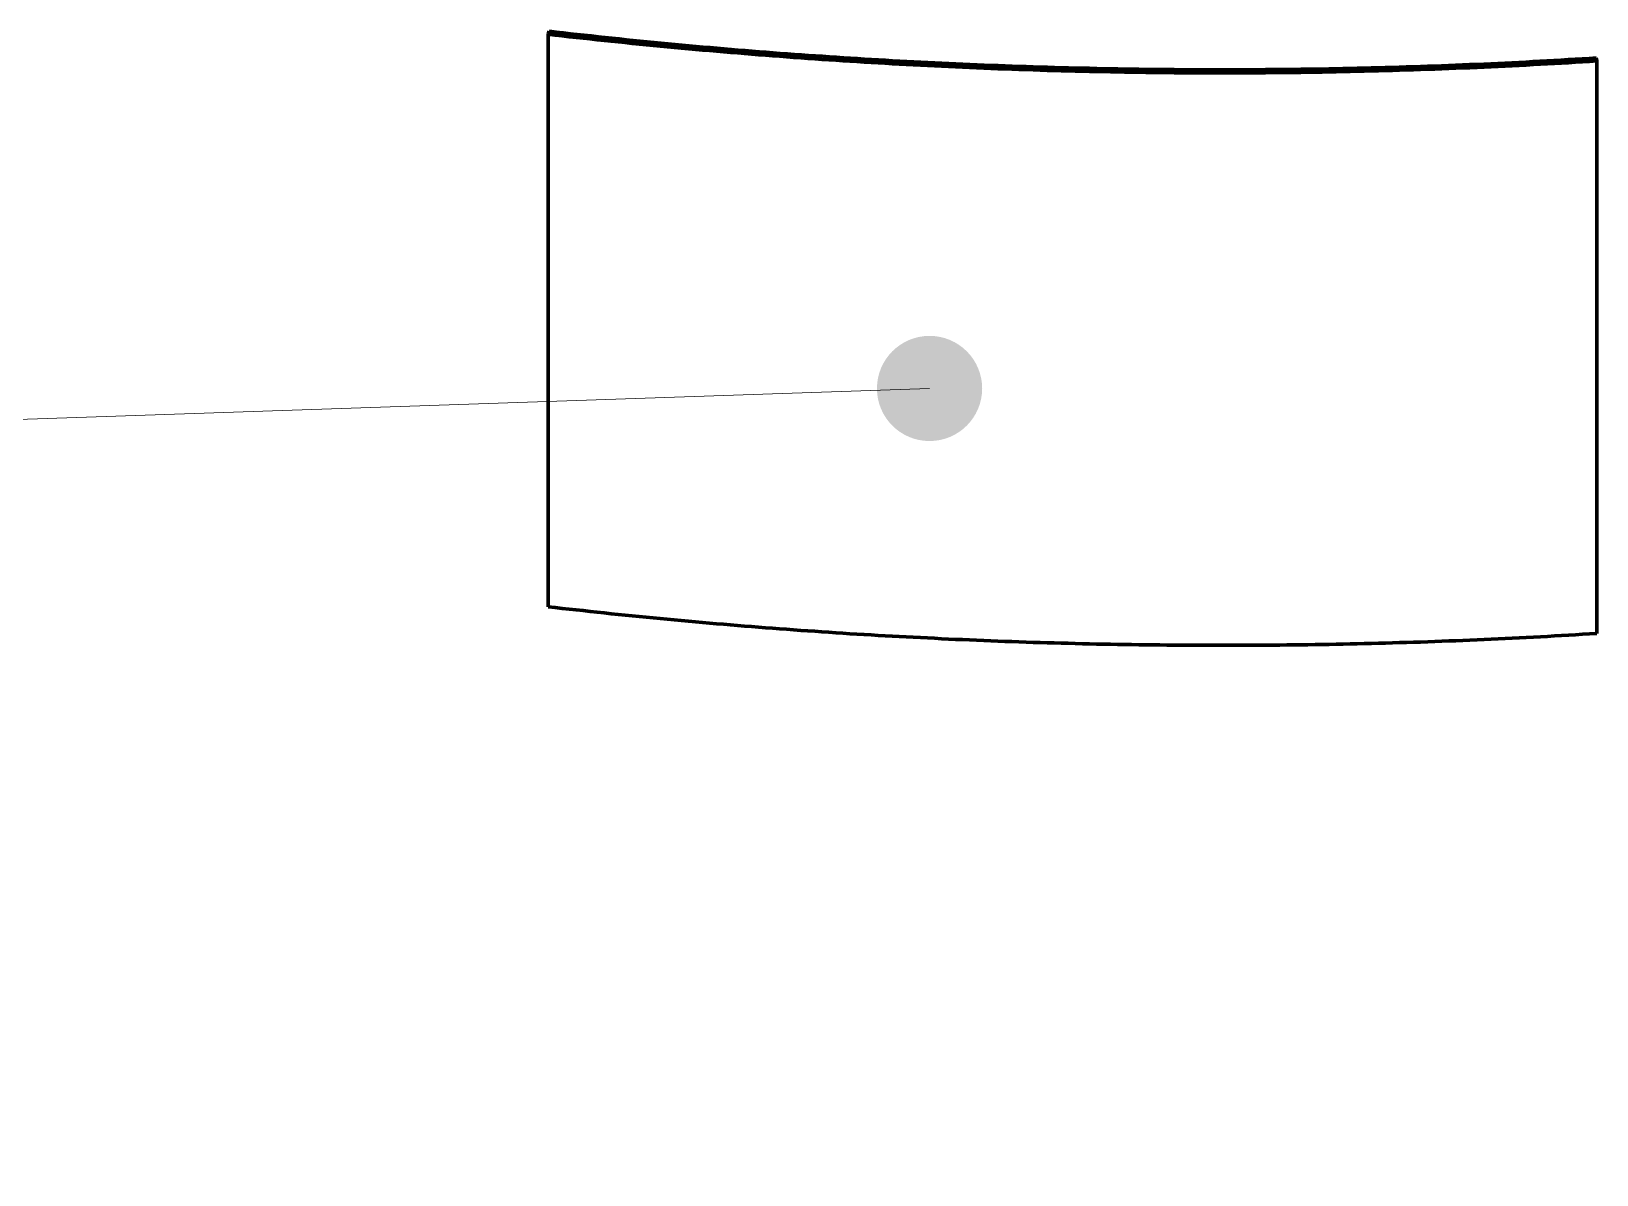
# Model space of a CAD drawing. Header units: millimetres. Extents: x 0 to 841, y 0 to 594.
# Drawn here: x 305.75 to 323.61, y 259.84 to 272.89 of the extents above; entities that cross this region are included whole.
import ezdxf

# ---------------------------------------------------------------- set-up
doc = ezdxf.new("R2010")
doc.units = ezdxf.units.MM
doc.layers.add('01-VISIBLE', color=7, linetype='CONTINUOUS', lineweight=70)
doc.layers.add('08-FINA', color=5, linetype='CONTINUOUS', lineweight=18)

msp = doc.modelspace()

# ---------------------------------------------------------------- hatches: boundary and pattern name
at = {"layer": '08-FINA'}
h = msp.add_hatch(color=7, dxfattribs=at)
h.dxf.hatch_style = 1
edge = h.paths.add_edge_path()
edge.add_arc((315.997, 268.816), 0.6, 0, 360)

# ---------------------------------------------------------------- linework, layer by layer
at = {"layer": '01-VISIBLE'}
for p, q in [((311.658, 272.892), (311.646, 272.858)), ((311.646, 266.326), (311.646, 272.858)), ((323.599, 272.587), (323.606, 272.553)), ((323.606, 266.021), (323.606, 272.553))]:
    msp.add_line(p, q, dxfattribs=at)
for points in [[(311.646, 272.858), (311.726, 272.848), (311.806, 272.839), (311.886, 272.83), (311.966, 272.821), (312.046, 272.813), (312.126, 272.804), (312.205, 272.795), (312.285, 272.787), (312.365, 272.778), (312.445, 272.77), (312.525, 272.762), (312.605, 272.754), (312.685, 272.746), (312.765, 272.738), (312.845, 272.73), (312.925, 272.722), (313.005, 272.715), (313.085, 272.707), (313.165, 272.7), (313.246, 272.692), (313.326, 272.685), (313.406, 272.678), (313.486, 272.671), (313.566, 272.664), (313.646, 272.657), (313.726, 272.65), (313.806, 272.644), (313.886, 272.637), (313.966, 272.631), (314.047, 272.624), (314.127, 272.618), (314.207, 272.612), (314.287, 272.606), (314.367, 272.6), (314.447, 272.594), (314.528, 272.588), (314.608, 272.582), (314.688, 272.577), (314.768, 272.571), (314.848, 272.566), (314.929, 272.561), (315.009, 272.555), (315.089, 272.55), (315.169, 272.545), (315.25, 272.54), (315.33, 272.536), (315.41, 272.531), (315.49, 272.526), (315.571, 272.522), (315.651, 272.517), (315.731, 272.513), (315.811, 272.509), (315.892, 272.505), (315.972, 272.501), (316.052, 272.497), (316.133, 272.493), (316.213, 272.489), (316.293, 272.485), (316.374, 272.482), (316.454, 272.478), (316.534, 272.475), (316.615, 272.472), (316.695, 272.468), (316.775, 272.465), (316.856, 272.462), (316.936, 272.459), (317.016, 272.457), (317.097, 272.454), (317.177, 272.451), (317.257, 272.449), (317.338, 272.446), (317.418, 272.444), (317.498, 272.442), (317.579, 272.44), (317.659, 272.438), (317.74, 272.436), (317.82, 272.434), (317.9, 272.432), (317.981, 272.431), (318.061, 272.429), (318.141, 272.428), (318.222, 272.426), (318.302, 272.425), (318.383, 272.424), (318.463, 272.423), (318.543, 272.422), (318.624, 272.421), (318.704, 272.42), (318.785, 272.419), (318.865, 272.419), (318.945, 272.418), (319.026, 272.418), (319.106, 272.417), (319.187, 272.417), (319.267, 272.417), (319.347, 272.417), (319.428, 272.417), (319.508, 272.417), (319.589, 272.418), (319.669, 272.418), (319.749, 272.418), (319.83, 272.419), (319.91, 272.42), (319.991, 272.42), (320.071, 272.421), (320.151, 272.422), (320.232, 272.423), (320.312, 272.424), (320.393, 272.425), (320.473, 272.427), (320.553, 272.428), (320.634, 272.43), (320.714, 272.431), (320.794, 272.433), (320.875, 272.435), (320.955, 272.437), (321.036, 272.439), (321.116, 272.441), (321.196, 272.443), (321.277, 272.445), (321.357, 272.448), (321.437, 272.45), (321.518, 272.453), (321.598, 272.455), (321.678, 272.458), (321.759, 272.461), (321.839, 272.464), (321.919, 272.467), (322, 272.47), (322.08, 272.473), (322.16, 272.476), (322.241, 272.48), (322.321, 272.483), (322.401, 272.487), (322.482, 272.491), (322.562, 272.494), (322.642, 272.498), (322.723, 272.502), (322.803, 272.506), (322.883, 272.511), (322.964, 272.515), (323.044, 272.519), (323.124, 272.524), (323.204, 272.528), (323.285, 272.533), (323.365, 272.538), (323.445, 272.543), (323.525, 272.548), (323.606, 272.553)], [(311.658, 272.892), (311.738, 272.882), (311.817, 272.873), (311.897, 272.864), (311.977, 272.855), (312.057, 272.847), (312.137, 272.838), (312.216, 272.829), (312.296, 272.821), (312.376, 272.812), (312.456, 272.804), (312.536, 272.796), (312.616, 272.788), (312.695, 272.78), (312.775, 272.772), (312.855, 272.764), (312.935, 272.756), (313.015, 272.749), (313.095, 272.741), (313.175, 272.734), (313.255, 272.726), (313.335, 272.719), (313.415, 272.712), (313.495, 272.705), (313.575, 272.698), (313.655, 272.691), (313.735, 272.685), (313.815, 272.678), (313.895, 272.671), (313.975, 272.665), (314.055, 272.659), (314.135, 272.652), (314.215, 272.646), (314.295, 272.64), (314.375, 272.634), (314.455, 272.628), (314.535, 272.622), (314.615, 272.617), (314.695, 272.611), (314.775, 272.606), (314.855, 272.6), (314.935, 272.595), (315.016, 272.59), (315.096, 272.585), (315.176, 272.58), (315.256, 272.575), (315.336, 272.57), (315.416, 272.565), (315.496, 272.561), (315.576, 272.556), (315.657, 272.552), (315.737, 272.547), (315.817, 272.543), (315.897, 272.539), (315.977, 272.535), (316.057, 272.531), (316.138, 272.527), (316.218, 272.523), (316.298, 272.52), (316.378, 272.516), (316.458, 272.513), (316.539, 272.509), (316.619, 272.506), (316.699, 272.503), (316.779, 272.5), (316.859, 272.497), (316.94, 272.494), (317.02, 272.491), (317.1, 272.489), (317.18, 272.486), (317.261, 272.483), (317.341, 272.481), (317.421, 272.479), (317.501, 272.476), (317.582, 272.474), (317.662, 272.472), (317.742, 272.47), (317.822, 272.469), (317.903, 272.467), (317.983, 272.465), (318.063, 272.464), (318.143, 272.462), (318.224, 272.461), (318.304, 272.46), (318.384, 272.458), (318.464, 272.457), (318.545, 272.456), (318.625, 272.455), (318.705, 272.455), (318.785, 272.454), (318.866, 272.453), (318.946, 272.453), (319.026, 272.452), (319.107, 272.452), (319.187, 272.452), (319.267, 272.452), (319.347, 272.452), (319.428, 272.452), (319.508, 272.452), (319.588, 272.452), (319.668, 272.453), (319.749, 272.453), (319.829, 272.454), (319.909, 272.454), (319.99, 272.455), (320.07, 272.456), (320.15, 272.457), (320.23, 272.458), (320.311, 272.459), (320.391, 272.46), (320.471, 272.461), (320.551, 272.463), (320.632, 272.464), (320.712, 272.466), (320.792, 272.468), (320.872, 272.469), (320.953, 272.471), (321.033, 272.473), (321.113, 272.475), (321.193, 272.477), (321.274, 272.48), (321.354, 272.482), (321.434, 272.485), (321.514, 272.487), (321.595, 272.49), (321.675, 272.493), (321.755, 272.495), (321.835, 272.498), (321.915, 272.501), (321.996, 272.504), (322.076, 272.508), (322.156, 272.511), (322.236, 272.514), (322.317, 272.518), (322.397, 272.522), (322.477, 272.525), (322.557, 272.529), (322.637, 272.533), (322.717, 272.537), (322.798, 272.541), (322.878, 272.545), (322.958, 272.549), (323.038, 272.554), (323.118, 272.558), (323.198, 272.563), (323.279, 272.568), (323.359, 272.572), (323.439, 272.577), (323.519, 272.582), (323.599, 272.587)], [(311.646, 266.326), (311.726, 266.316), (311.806, 266.307), (311.886, 266.298), (311.966, 266.289), (312.046, 266.281), (312.126, 266.272), (312.205, 266.263), (312.285, 266.255), (312.365, 266.246), (312.445, 266.238), (312.525, 266.23), (312.605, 266.222), (312.685, 266.214), (312.765, 266.206), (312.845, 266.198), (312.925, 266.19), (313.005, 266.183), (313.085, 266.175), (313.165, 266.168), (313.246, 266.16), (313.326, 266.153), (313.406, 266.146), (313.486, 266.139), (313.566, 266.132), (313.646, 266.125), (313.726, 266.118), (313.806, 266.112), (313.886, 266.105), (313.966, 266.099), (314.047, 266.092), (314.127, 266.086), (314.207, 266.08), (314.287, 266.074), (314.367, 266.068), (314.447, 266.062), (314.528, 266.056), (314.608, 266.05), (314.688, 266.045), (314.768, 266.039), (314.848, 266.034), (314.929, 266.029), (315.009, 266.023), (315.089, 266.018), (315.169, 266.013), (315.25, 266.008), (315.33, 266.004), (315.41, 265.999), (315.49, 265.994), (315.571, 265.99), (315.651, 265.985), (315.731, 265.981), (315.811, 265.977), (315.892, 265.973), (315.972, 265.969), (316.052, 265.965), (316.133, 265.961), (316.213, 265.957), (316.293, 265.953), (316.374, 265.95), (316.454, 265.946), (316.534, 265.943), (316.615, 265.94), (316.695, 265.936), (316.775, 265.933), (316.856, 265.93), (316.936, 265.927), (317.016, 265.925), (317.097, 265.922), (317.177, 265.919), (317.257, 265.917), (317.338, 265.914), (317.418, 265.912), (317.498, 265.91), (317.579, 265.908), (317.659, 265.906), (317.74, 265.904), (317.82, 265.902), (317.9, 265.9), (317.981, 265.899), (318.061, 265.897), (318.141, 265.896), (318.222, 265.894), (318.302, 265.893), (318.383, 265.892), (318.463, 265.891), (318.543, 265.89), (318.624, 265.889), (318.704, 265.888), (318.785, 265.887), (318.865, 265.887), (318.945, 265.886), (319.026, 265.886), (319.106, 265.885), (319.187, 265.885), (319.267, 265.885), (319.347, 265.885), (319.428, 265.885), (319.508, 265.885), (319.589, 265.886), (319.669, 265.886), (319.749, 265.886), (319.83, 265.887), (319.91, 265.888), (319.991, 265.888), (320.071, 265.889), (320.151, 265.89), (320.232, 265.891), (320.312, 265.892), (320.393, 265.893), (320.473, 265.895), (320.553, 265.896), (320.634, 265.898), (320.714, 265.899), (320.794, 265.901), (320.875, 265.903), (320.955, 265.905), (321.036, 265.907), (321.116, 265.909), (321.196, 265.911), (321.277, 265.913), (321.357, 265.916), (321.437, 265.918), (321.518, 265.921), (321.598, 265.923), (321.678, 265.926), (321.759, 265.929), (321.839, 265.932), (321.919, 265.935), (322, 265.938), (322.08, 265.941), (322.16, 265.944), (322.241, 265.948), (322.321, 265.951), (322.401, 265.955), (322.482, 265.959), (322.562, 265.963), (322.642, 265.966), (322.723, 265.97), (322.803, 265.975), (322.883, 265.979), (322.964, 265.983), (323.044, 265.987), (323.124, 265.992), (323.204, 265.996), (323.285, 266.001), (323.365, 266.006), (323.445, 266.011), (323.525, 266.016), (323.606, 266.021)]]:
    msp.add_lwpolyline(points, dxfattribs=at)
at = {"layer": '08-FINA'}
msp.add_line((51.497, 259.845), (315.997, 268.816), dxfattribs=at)

doc.saveas('drawing.dxf')
